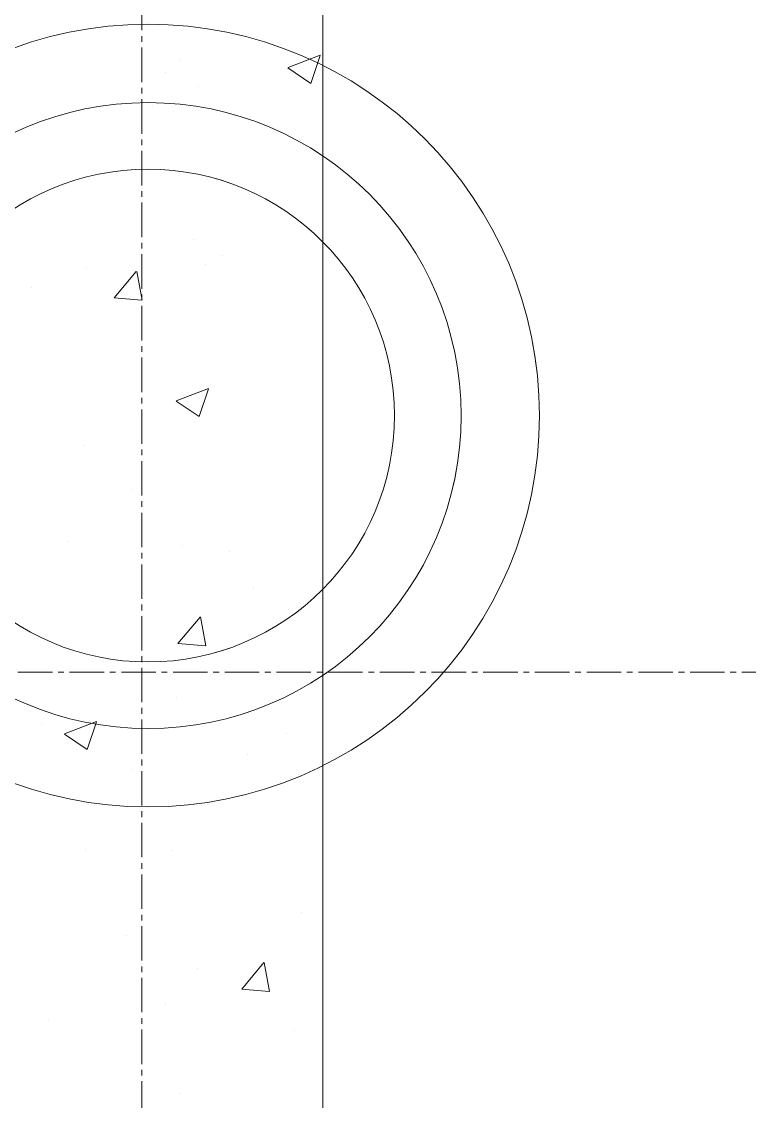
# Model space of a CAD drawing. Header units: millimetres. Extents: x 470010 to 1231400, y -134005 to 421770.
# Drawn here: x 672807 to 673209, y -20948 to -20351 of the extents above; entities that cross this region are included whole.
import ezdxf
from ezdxf.enums import TextEntityAlignment as Align

# ---------------------------------------------------------------- set-up
doc = ezdxf.new("R2010")
doc.units = ezdxf.units.MM
doc.linetypes.add('CENTER2', pattern=[28.575, 19.05, -3.175, 3.175, -3.175])
doc.layers.get('Defpoints').update_dxf_attribs({"color": 140})
doc.layers.add('АР_Делит', color=120, linetype='Continuous', lineweight=0, plot=False)
doc.layers.add('АР_Стены ПЕНОблок', color=52, linetype='Continuous', lineweight=20)
doc.layers.add('АР_Штриховка', color=8, linetype='Continuous', lineweight=0)
doc.layers.add('РД_Оси_100', color=7, linetype='Continuous', lineweight=0, true_color=0x525252)
doc.styles.add('style1', font='ARIALN.TTF')

# ---------------------------------------------------------------- blocks, each defined once
blk = doc.blocks.new('СОШ_2200_АР_ОСИ_М100_28.05.24')
at = {"layer": 'РД_Оси_100', "color": 251, "linetype": 'CENTER2', "true_color": 0x636466}
for p, q in [((0, -6155), (0, 139938.679)), ((-5954.958, 72900), (95715.503, 72900))]:
    blk.add_line(p, q, dxfattribs=at)
blk = doc.blocks.new('A$C9108343f')
at = {"layer": 'АР_Делит', "color": 18, "true_color": 0x000000}
for radius in [216.34, 173.04, 136.21]:
    blk.add_circle((7158.34, 79796.92), radius, dxfattribs=at)
at = {"layer": 'АР_Стены ПЕНОблок', "color": 18, "linetype": 'Continuous', "lineweight": 20, "true_color": 0x000000}
blk.add_line((7254.96, 21355), (7254.96, 97555), dxfattribs=at)
at = {"layer": 'АР_Штриховка', "color": 18, "linetype": 'Continuous', "lineweight": 0, "true_color": 0x000000}
for p, q in [((7175.51, 79993.23), (7175.51, 79993.23)), ((7235.76, 79989.29), (7253.55, 79996.11)), ((7248.34, 79980.6), (7253.49, 79995.95)), ((7167.89, 79986.42), (7167.89, 79986.42)), ((7235.69, 79989.13), (7248.32, 79980.61)), ((7186.5, 79979.01), (7186.5, 79979.01)), ((7160.61, 79968.19), (7160.61, 79968.19)), ((7097.03, 79959.82), (7097.03, 79959.82)), ((7183.41, 79894.45), (7183.41, 79894.45)), ((7199.4, 79885.7), (7199.4, 79885.7)), ((7124.39, 79878.92), (7124.39, 79878.92)), ((7189.99, 79880.68), (7189.99, 79880.68)), ((7139.6, 79861.99), (7151.85, 79876.58)), ((7155.05, 79860.71), (7152.11, 79876.63)), ((7093.79, 79868.01), (7093.79, 79868.01)), ((7139.6, 79861.98), (7154.79, 79860.66)), ((7173.96, 79805.1), (7191.74, 79811.92)), ((7180.32, 79809.9), (7180.32, 79809.9)), ((7186.54, 79796.41), (7191.69, 79811.76)), ((7173.89, 79804.94), (7186.52, 79796.42)), ((7123.17, 79780.5), (7123.17, 79780.5)), ((7149.93, 79755.9), (7149.93, 79755.9)), ((7113.9, 79727.36), (7113.9, 79727.36)), ((7177.23, 79725.34), (7177.23, 79725.34)), ((7203.49, 79721.79), (7203.49, 79721.79)), ((7216.77, 79701.44), (7216.77, 79701.44)), ((7174.85, 79670.93), (7187.09, 79685.53)), ((7190.29, 79669.65), (7187.36, 79685.57)), ((7174.76, 79671.59), (7174.76, 79671.59)), ((7174.85, 79670.93), (7190.03, 79669.6)), ((7174.14, 79640.79), (7174.14, 79640.79)), ((7099.4, 79626.79), (7099.4, 79626.79)), ((7112.16, 79620.91), (7129.94, 79627.74)), ((7124.74, 79612.23), (7129.89, 79627.58)), ((7112.09, 79620.75), (7124.72, 79612.23)), ((7234.99, 79621.06), (7234.99, 79621.06)), ((7213.53, 79609.63), (7213.53, 79609.63)), ((7149.95, 79601.26), (7149.95, 79601.26)), ((7123.64, 79557.28), (7123.64, 79557.28)), ((7171.06, 79556.23), (7171.06, 79556.23)), ((7242.91, 79522.11), (7242.91, 79522.11)), ((7146.71, 79509.45), (7146.71, 79509.45)), ((7185.53, 79491.27), (7185.53, 79491.27)), ((7210.09, 79479.88), (7222.34, 79494.47)), ((7225.54, 79478.59), (7222.6, 79494.51)), ((7210.09, 79479.87), (7225.27, 79478.54)), ((7167.97, 79471.68), (7167.97, 79471.68)), ((7103.49, 79462.88), (7103.49, 79462.88)), ((7239.09, 79457.15), (7239.09, 79457.15)), ((7176.09, 79421.93), (7176.09, 79421.93))]:
    blk.add_line(p, q, dxfattribs=at)
at = {"layer": 'РД_Оси_100'}
blk.add_blockref('СОШ_2200_АР_ОСИ_М100_28.05.24', (7154.96, 6755), dxfattribs=at)
at = {"layer": 'Defpoints', "color": 18, "true_color": 0x000000, "style": 'style1'}
for p in [(143949.34, 316089.12), (143974.98, 281639.5), (143890.4, 273244.71), (143839.99, 264276.81), (143967.75, 254892.38), (12251.96, 104178.14), (12382.58, 96023.14)]:
    blk.add_attdef('АР-ПОМЕЩЕНИЕ:НАИМЕНОВАНИЕ', text='', height=100, dxfattribs=at).set_placement(p, align=Align.MIDDLE)
at = {"layer": 'Defpoints', "color": 18, "true_color": 0x000000, "style": 'style1', "flags": 8}
for p in [(143951.3, 279099.09), (143848.34, 269251.11), (143875.33, 260094.25), (144049.74, 250824.7), (163419.28, 238153.36), (155897.46, 237965.97), (183037.2, 237965.97), (143342.94, 237876.19)]:
    blk.add_attdef('АР-ПОМЕЩЕНИЕ:НАИМЕНОВАНИЕ', text='', height=100, dxfattribs=at).set_placement(p, align=Align.MIDDLE)

msp = doc.modelspace()

# ---------------------------------------------------------------- linework, layer by layer
at = {"layer": 'АР_Делит', "color": 18, "true_color": 0x000000}
for radius in [216.336, 173.036, 136.212]:
    msp.add_circle((672876.957, -20569.322), radius, dxfattribs=at)
at = {"layer": 'АР_Стены ПЕНОблок', "color": 18, "linetype": 'Continuous', "lineweight": 20, "true_color": 0x000000}
msp.add_line((672973.57, -79011.242), (672973.57, -2811.242), dxfattribs=at)
at = {"layer": 'АР_Штриховка', "color": 18, "linetype": 'Continuous', "lineweight": 0, "true_color": 0x000000}
for p, q in [((672954.373, -20376.956), (672972.158, -20370.129)), ((672966.952, -20385.64), (672972.102, -20370.291)), ((672954.302, -20377.113), (672966.937, -20385.635)), ((672858.216, -20504.253), (672870.461, -20489.66)), ((672873.663, -20505.537), (672870.727, -20489.615)), ((672858.216, -20504.257), (672873.398, -20505.586)), ((672892.571, -20561.144), (672910.356, -20554.317)), ((672905.15, -20569.828), (672910.3, -20554.479)), ((672892.5, -20561.301), (672905.135, -20569.823)), ((672893.459, -20695.31), (672905.705, -20680.716)), ((672908.906, -20696.594), (672905.969, -20680.672)), ((672893.459, -20695.314), (672908.641, -20696.642)), ((672830.769, -20745.332), (672848.554, -20738.505)), ((672843.348, -20754.016), (672848.498, -20738.667)), ((672830.698, -20745.489), (672843.333, -20754.011)), ((672928.703, -20886.366), (672940.948, -20871.773)), ((672944.149, -20887.651), (672941.212, -20871.729)), ((672928.702, -20886.371), (672943.884, -20887.699))]:
    msp.add_line(p, q, dxfattribs=at)

# ---------------------------------------------------------------- block references
msp.add_blockref('A$C9108343f', (665718.612, -100366.242))
at = {"layer": 'РД_Оси_100'}
msp.add_blockref('СОШ_2200_АР_ОСИ_М100_28.05.24', (672873.57, -93611.242), dxfattribs=at)

doc.saveas('drawing.dxf')
